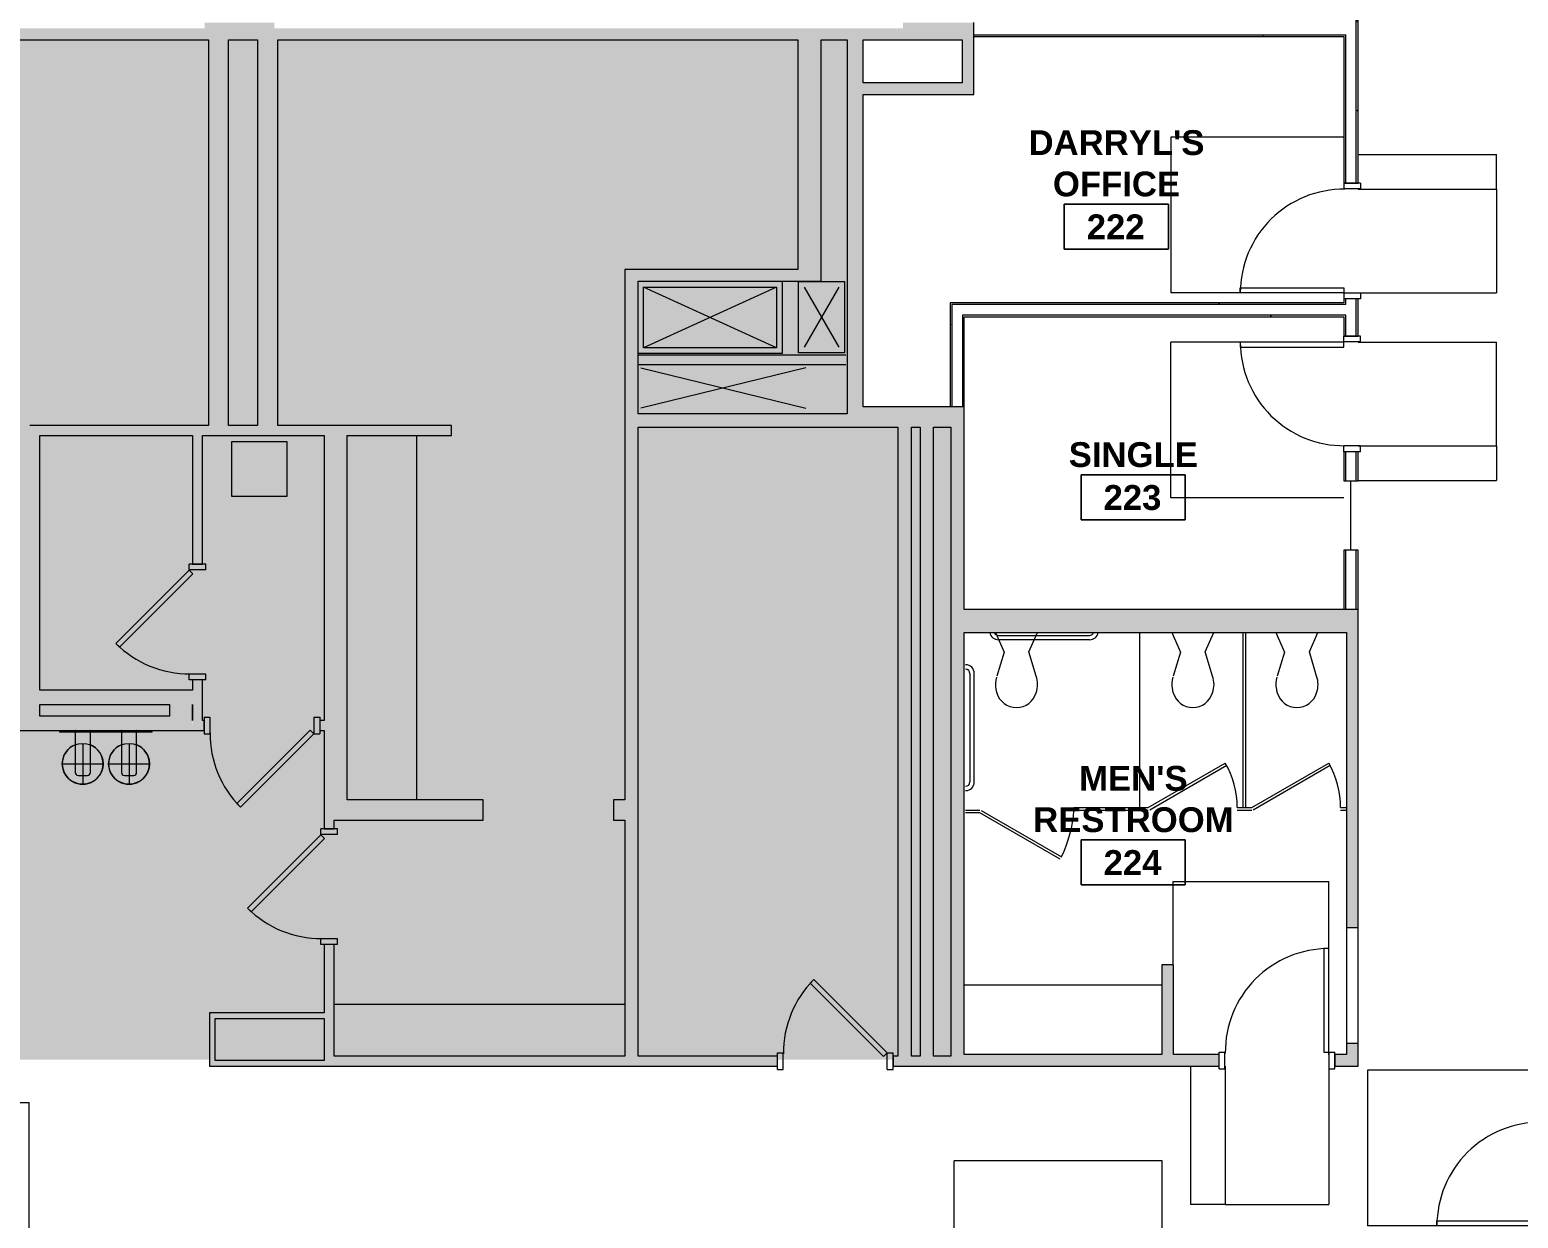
# Model space of a CAD drawing. Header units: inches. Extents: x 25331 to 28023, y 11893 to 13691.
# Drawn here: x 26988 to 27503, y 12589 to 13000 of the extents above; entities that cross this region are included whole.
import ezdxf

# ---------------------------------------------------------------- set-up
doc = ezdxf.new("R2010")
doc.units = ezdxf.units.IN
doc.header["$MEASUREMENT"] = 0
for name, color, linetype, lineweight in [('A-AREA-IDEN', 1, 'Continuous', 9), ('A-DETL', 8, 'Continuous', 13), ('A-DETL-GENF', 247, 'Continuous', 9), ('A-DOOR', 8, 'Continuous', 13), ('A-DOOR-FRAM', 8, 'Continuous', 20), ('A-GENM', 8, 'Continuous', 13), ('A-GLAZ', 8, 'Continuous', 13), ('A-WALL', 8, 'Continuous', 13), ('A-WALL-PATT', 8, 'Continuous', 13), ('I-WALL', 8, 'Continuous', 13), ('P-SANR-FIXT', 8, 'Continuous', 9)]:
    doc.layers.add(name, color=color, linetype=linetype, lineweight=lineweight)
doc.styles.add('Swis721 Lt BT_B', font='', dxfattribs={"height": 8.583975})
doc.styles.get('Swis721 Lt BT_B').set_extended_font_data('Swis721 Lt BT', bold=True)
pattern_1 = [(0, (0, 0), (30.72, 7.68), [1.267, -21.773, 1.267, -21.773, -122.88]), (0, (0, 0), (30.72, 7.68), [-46.08, 1.267, -44.813, 1.267, -21.773, -53.76]), (0, (0, 0), (30.72, 7.68), [-115.2, 1.267, -14.093, 1.267, -37.133]), (120, (11.52, 3.84), (-22.0110751, 22.7643004), [1.267, -21.773, 1.267, -21.773, -122.88]), (120, (11.52, 3.84), (-22.0110751, 22.7643004), [-46.08, 1.267, -44.813, 1.267, -21.773, -53.76]), (120, (11.52, 3.84), (-22.0110751, 22.7643004), [-115.2, 1.267, -14.093, 1.267, -37.133]), (240, (15.36, 19.2), (-8.7089249, -30.4443004), [1.267, -21.773, 1.267, -21.773, -122.88]), (240, (15.36, 19.2), (-8.7089249, -30.4443004), [-46.08, 1.267, -44.813, 1.267, -21.773, -53.76]), (240, (15.36, 19.2), (-8.7089249, -30.4443004), [-115.2, 1.267, -14.093, 1.267, -37.133])]

# ---------------------------------------------------------------- blocks, each defined once
blk = doc.blocks.new('Single Flush - OTJ_SOLIDFLUSH_ALUM-4757488-FIRST FLOOR CONSTRUCTION')
at = {"layer": 'A-DOOR'}
for p, q in [((-7.42, 28.2), (-8.65, 26.96)), ((-8.65, 26.96), (16.67, 1.64)), ((17.91, 2.87), (-7.42, 28.2)), ((16.67, 1.64), (17.91, 2.87))]:
    blk.add_line(p, q, dxfattribs=at)
blk.add_arc((17.91, 2.87), 35.81, 135, 180.5, dxfattribs=at)
at = {"layer": 'A-DOOR-FRAM'}
for p, q in [((-20, -2.88), (-20, 2.87)), ((-20, 2.87), (-18, 2.87)), ((-18, -2.88), (-18, 2.87)), ((18, -2.88), (18, 2.87)), ((18, 2.87), (20, 2.87)), ((20, -2.88), (20, 2.87)), ((-20, -2.88), (-18, -2.88)), ((18, -2.88), (20, -2.88))]:
    blk.add_line(p, q, dxfattribs=at)
blk = doc.blocks.new('Single Flush - OTJ_SOLIDFLUSH_ALUM-4758954-FIRST FLOOR CONSTRUCTION')
at = {"layer": 'A-DOOR'}
for p, q in [((-8.65, -26.96), (16.67, -1.64)), ((17.91, -2.88), (-7.42, -28.2)), ((16.67, -1.64), (17.91, -2.88)), ((-7.42, -28.2), (-8.65, -26.96))]:
    blk.add_line(p, q, dxfattribs=at)
blk.add_arc((17.91, -2.88), 35.81, 179.5, 225, dxfattribs=at)
at = {"layer": 'A-DOOR-FRAM'}
for p, q in [((-20, 2.88), (-20, -2.88)), ((-20, 2.88), (-18, 2.88)), ((-18, 2.88), (-18, -2.88)), ((18, 2.88), (18, -2.88)), ((18, 2.88), (20, 2.88)), ((20, 2.88), (20, -2.88)), ((-20, -2.88), (-18, -2.88)), ((18, -2.88), (20, -2.88))]:
    blk.add_line(p, q, dxfattribs=at)
blk = doc.blocks.new('Double Flush - Int-F-WDMF-72_ x 84_-4907585-FIRST FLOOR CONSTRUCTION')
at = {"layer": 'A-DOOR'}
for p, q in [((-34.16, -2.94), (-35.91, -2.94)), ((-35.91, -2.94), (-35.91, -38.75)), ((-34.16, -38.75), (-34.16, -2.94)), ((34.16, -2.94), (35.91, -2.94)), ((34.16, -38.75), (34.16, -2.94)), ((35.91, -2.94), (35.91, -38.75)), ((-35.91, -38.75), (-34.16, -38.75)), ((35.91, -38.75), (34.16, -38.75))]:
    blk.add_line(p, q, dxfattribs=at)
for centre, start, end in [((-35.91, -2.94), 270, 0.5), ((35.91, -2.94), 179.5, 270)]:
    blk.add_arc(centre, 35.81, start, end, dxfattribs=at)
at = {"layer": 'A-DOOR-FRAM'}
for p, q in [((-38, 2.94), (-38, 2.44)), ((-38, 2.94), (-36, 2.94)), ((-38, 2.44), (-37.5, 2.44)), ((-37.5, 2.44), (-37.5, -2.44)), ((-36, 2.94), (-36, -2.94)), ((36, 2.94), (36, -2.94)), ((36, 2.94), (38, 2.94)), ((37.5, 2.44), (37.5, -2.44)), ((37.5, 2.44), (38, 2.44)), ((38, 2.94), (38, 2.44)), ((-38, -2.94), (-38, -2.44)), ((-38, -2.44), (-37.5, -2.44)), ((-38, -2.94), (-36, -2.94)), ((36, -2.94), (38, -2.94)), ((37.5, -2.44), (38, -2.44)), ((38, -2.94), (38, -2.44))]:
    blk.add_line(p, q, dxfattribs=at)
at = {"layer": 'A-GENM'}
for p, q in [((0.09, 50.44), (-35.91, 50.44)), ((-35.91, 2.44), (-35.91, 50.44)), ((0.09, 50.44), (35.91, 50.44)), ((35.91, 2.44), (35.91, 50.44)), ((35.87, 2.44), (35.91, 2.44)), ((-35.91, -2.44), (-35.91, -62.44)), ((35.87, -2.44), (35.91, -2.44)), ((35.91, -2.44), (35.91, -62.44)), ((-35.91, -62.44), (35.91, -62.44))]:
    blk.add_line(p, q, dxfattribs=at)
blk = doc.blocks.new('Single Flush - OTJ_SOLIDFLUSH_ALUM-4900275-FIRST FLOOR CONSTRUCTION')
at = {"layer": 'A-DOOR'}
for p, q in [((16.16, -2.44), (17.91, -2.44)), ((16.16, -38.25), (16.16, -2.44)), ((17.91, -2.44), (17.91, -38.25)), ((17.91, -38.25), (16.16, -38.25))]:
    blk.add_line(p, q, dxfattribs=at)
blk.add_arc((17.91, -2.44), 35.81, 179.5, 270, dxfattribs=at)
at = {"layer": 'A-DOOR-FRAM'}
for p, q in [((-20, 3.31), (-20, -2.44)), ((-20, 3.31), (-18, 3.31)), ((-18, 3.31), (-18, -2.44)), ((18, 3.31), (18, -2.44)), ((18, 3.31), (20, 3.31)), ((20, 3.31), (20, -2.44)), ((-20, -2.44), (-18, -2.44)), ((18, -2.44), (20, -2.44))]:
    blk.add_line(p, q, dxfattribs=at)
at = {"layer": 'A-GENM'}
for p, q in [((-17.91, 50.25), (-29.91, 50.25)), ((-29.91, 2.44), (-29.91, 50.25)), ((-17.91, 50.25), (17.91, 50.25)), ((-17.91, 2.44), (-17.91, 50.25)), ((17.91, 2.44), (17.91, 50.25)), ((17.87, 2.44), (17.91, 2.44)), ((-35.91, -2.44), (-35.91, -62.25)), ((17.87, -2.44), (17.91, -2.44)), ((17.91, -2.44), (17.91, -62.25)), ((-35.91, -62.25), (17.91, -62.25))]:
    blk.add_line(p, q, dxfattribs=at)
blk = doc.blocks.new('Single Flush - OTJ_SOLIDFLUSH_ALUM-4900816-FIRST FLOOR CONSTRUCTION')
at = {"layer": 'A-DOOR'}
for p, q in [((16.16, 38.25), (16.16, 2.44)), ((17.91, 38.25), (16.16, 38.25)), ((17.91, 2.44), (17.91, 38.25)), ((16.16, 2.44), (17.91, 2.44))]:
    blk.add_line(p, q, dxfattribs=at)
blk.add_arc((17.91, 2.44), 35.81, 90, 180.5, dxfattribs=at)
at = {"layer": 'A-DOOR-FRAM'}
for p, q in [((-20, -3.31), (-20, 2.44)), ((-20, 2.44), (-18, 2.44)), ((-18, -3.31), (-18, 2.44)), ((18, -3.31), (18, 2.44)), ((18, 2.44), (20, 2.44)), ((20, -3.31), (20, 2.44)), ((-20, -3.31), (-18, -3.31)), ((18, -3.31), (20, -3.31))]:
    blk.add_line(p, q, dxfattribs=at)
at = {"layer": 'A-GENM'}
for p, q in [((-35.91, 62.25), (17.91, 62.25)), ((-35.91, 2.44), (-35.91, 62.25)), ((17.91, 2.44), (17.91, 62.25)), ((17.87, 2.44), (17.91, 2.44)), ((-29.91, -2.44), (-29.91, -50.25)), ((-17.91, -2.44), (-17.91, -50.25)), ((17.87, -2.44), (17.91, -2.44)), ((17.91, -2.44), (17.91, -50.25)), ((-17.91, -50.25), (-29.91, -50.25)), ((-17.91, -50.25), (17.91, -50.25))]:
    blk.add_line(p, q, dxfattribs=at)
blk = doc.blocks.new('Frameless opening with glazing - 24_ x 96_-4900874-FIRST FLOOR CONSTRUCTION')
at = {"layer": 'A-GLAZ'}
blk.add_line((-13.5, 0.0625), (10.5, 0.0625), dxfattribs=at)
blk = doc.blocks.new('Single Flush - OTJ_SOLIDFLUSH_ALUM-5252930-FIRST FLOOR CONSTRUCTION')
at = {"layer": 'A-DOOR'}
for p, q in [((16.16, 38.69), (16.16, 2.87)), ((17.91, 38.69), (16.16, 38.69)), ((17.91, 2.87), (17.91, 38.69)), ((16.16, 2.87), (17.91, 2.87))]:
    blk.add_line(p, q, dxfattribs=at)
blk.add_arc((17.91, 2.87), 35.81, 90, 180.5, dxfattribs=at)
at = {"layer": 'A-DOOR-FRAM'}
for p, q in [((-20, -2.88), (-20, 2.87)), ((-20, 2.87), (-18, 2.87)), ((-18, -2.88), (-18, 2.87)), ((18, -2.88), (18, 2.87)), ((18, 2.87), (20, 2.87)), ((20, -2.88), (20, 2.87)), ((-20, -2.88), (-18, -2.88)), ((18, -2.88), (20, -2.88))]:
    blk.add_line(p, q, dxfattribs=at)
at = {"layer": 'A-GENM'}
for p, q in [((-35.91, 61.81), (17.91, 61.81)), ((-35.91, 33.02), (-35.91, 61.81)), ((17.91, 2), (17.91, 61.81)), ((17.87, 2), (17.91, 2)), ((-29.91, -2), (-29.91, -49.81)), ((-17.91, -2), (-17.91, -49.81)), ((17.87, -2), (17.91, -2)), ((17.91, -2), (17.91, -49.81)), ((-17.91, -49.81), (-29.91, -49.81)), ((-17.91, -49.81), (17.91, -49.81))]:
    blk.add_line(p, q, dxfattribs=at)
blk = doc.blocks.new('P-Drinking_Fountain-Wall_Mounted - HI-LO-5146566-FIRST FLOOR CONSTRUCTION')
at = {"layer": 'P-SANR-FIXT'}
for p, q in [((16.44, 16.5), (16.44, 2.15)), ((16.44, 16.5), (16.44, 2)), ((20.69, 17.5), (17.44, 17.5)), ((20.69, 17.5), (17.44, 17.5)), ((19.07, 6.44), (19.07, 20.56)), ((21.69, 2.15), (21.69, 16.5)), ((21.69, 2), (21.69, 16.5)), ((32.44, 16.5), (32.44, 2.15)), ((32.44, 16.5), (32.44, 2)), ((36.69, 17.5), (33.44, 17.5)), ((36.69, 17.5), (33.44, 17.5)), ((35.07, 6.44), (35.07, 20.56)), ((37.69, 2.15), (37.69, 16.5)), ((37.69, 2), (37.69, 16.5)), ((26.25, 13.5), (12, 13.5)), ((42.25, 13.5), (28, 13.5)), ((43.07, 2.5), (11.07, 2.5)), ((11.07, 2.5), (11.07, 2)), ((11.07, 2.5), (11.07, 2)), ((43.07, 2.5), (11.07, 2.5)), ((43.07, 2), (43.07, 2.5)), ((43.07, 2), (43.07, 2.5))]:
    blk.add_line(p, q, dxfattribs=at)
for centre in [(19.07, 13.5), (35.07, 13.5)]:
    blk.add_circle(centre, 7.06, dxfattribs=at)
for centre, radius, start, end in [((19.07, 13.5), 7.06, 360, 180), ((17.44, 16.5), 1, 90, 180), ((17.44, 16.5), 1, 90, 180), ((20.69, 16.5), 1, 360, 90), ((20.69, 16.5), 1, 360, 90), ((35.07, 13.5), 7.06, 360, 180), ((33.44, 16.5), 1, 90, 180), ((33.44, 16.5), 1, 90, 180), ((36.69, 16.5), 1, 0, 90), ((36.69, 16.5), 1, 360, 90), ((19.07, 13.5), 7.06, 180, 247.9798), ((19.07, 13.5), 7.06, 292.0202, 360), ((35.07, 13.5), 7.06, 180, 247.98), ((35.07, 13.5), 7.06, 292.02, 360), ((16.59, 2.15), 0.15, 180, 270), ((21.54, 2.15), 0.15, 270, 0), ((32.59, 2.15), 0.15, 180, 270), ((37.54, 2.15), 0.15, 270, 360)]:
    blk.add_arc(centre, radius, start, end, dxfattribs=at)
blk = doc.blocks.new('Single Flush - OTJ_SOLIDFLUSH_ALUM-5159735-FIRST FLOOR CONSTRUCTION')
at = {"layer": 'A-DOOR'}
for p, q in [((16.16, 38.44), (16.16, 2.62)), ((17.91, 38.44), (16.16, 38.44)), ((17.91, 2.62), (17.91, 38.44)), ((16.16, 2.62), (17.91, 2.62))]:
    blk.add_line(p, q, dxfattribs=at)
blk.add_arc((17.91, 2.62), 35.81, 90, 180.5, dxfattribs=at)
at = {"layer": 'A-DOOR-FRAM'}
for p, q in [((-20, -3.12), (-20, 2.62)), ((-20, 2.62), (-18, 2.62)), ((-18, -3.12), (-18, 2.62)), ((18, -3.12), (18, 2.62)), ((18, 2.62), (20, 2.62)), ((20, -3.12), (20, 2.62)), ((-20, -3.12), (-18, -3.12)), ((18, -3.12), (20, -3.12))]:
    blk.add_line(p, q, dxfattribs=at)
at = {"layer": 'A-GENM'}
for p, q in [((-35.91, 62.44), (17.91, 62.44)), ((17.91, 2.62), (17.91, 62.44)), ((17.87, 2.62), (17.91, 2.62)), ((-29.91, -2.63), (-29.91, -50.44)), ((-17.91, -2.63), (-17.91, -50.44)), ((17.87, -2.63), (17.91, -2.63)), ((17.91, -2.63), (17.91, -50.44)), ((-17.91, -50.44), (-29.91, -50.44)), ((-17.91, -50.44), (17.91, -50.44))]:
    blk.add_line(p, q, dxfattribs=at)
blk = doc.blocks.new('Room Tag - Room Name and Number-3379422-FIRST FLOOR CONSTRUCTION')
at = {"layer": 'A-AREA-IDEN'}
for p, q in [((-0.1881, -0.1636), (-0.1881, -0.0018)), ((-0.1881, -0.0018), (0.1869, -0.0018)), ((0.1869, -0.0018), (-0.1881, -0.0018)), ((-0.1881, -0.0018), (-0.1881, -0.1636)), ((0.1869, -0.0018), (0.1869, -0.1636)), ((0.1869, -0.1636), (0.1869, -0.0018)), ((0.1869, -0.1636), (-0.1881, -0.1636)), ((-0.1881, -0.1636), (0.1869, -0.1636))]:
    blk.add_line(p, q, dxfattribs=at)

msp = doc.modelspace()

# ---------------------------------------------------------------- hatches: boundary and pattern name
at = {"layer": 'A-DETL-GENF'}
h = msp.add_hatch(color=256, dxfattribs=at)
h.paths.add_polyline_path([(26980.32, 12643.67), (27050.32, 12643.67), (27050.32, 12659.84), (27089.92, 12659.84), (27089.92, 12683.41), (27093.42, 12683.41), (27093.42, 12644.86), (27193.92, 12644.86), (27193.92, 12726.41), (27189.92, 12726.41), (27189.92, 12733.41), (27193.92, 12733.41), (27193.92, 12916.76), (27253.72, 12916.76), (27253.72, 12996.11), (27073.92, 12996.11), (27073.92, 12862.87), (27133.92, 12862.87), (27133.92, 12859.37), (27097.92, 12859.37), (27097.92, 12733.41), (27144.92, 12733.41), (27144.92, 12726.41), (27093.42, 12726.41), (27093.42, 12723.41), (27089.92, 12723.41), (27089.92, 12757.39), (27088.42, 12757.39), (27088.42, 12760.89), (27089.92, 12760.89), (27089.92, 12859.37), (27047.92, 12859.37), (27047.92, 12814.88), (27044.42, 12814.88), (27044.42, 12859.37), (26991.69, 12859.37), (26991.69, 12771.38), (27044.42, 12771.38), (27044.42, 12774.88), (27047.92, 12774.88), (27047.92, 12760.89), (27048.42, 12760.89), (27048.42, 12757.39), (26980.32, 12757.36), (26980.32, 12734.57), (26976.82, 12734.57), (26976.82, 12757.36), (26976.19, 12757.36), (26976.19, 12784.36), (26971.67, 12784.36), (26971.67, 12788.36), (26988.19, 12788.36), (26988.19, 12862.87), (27049.92, 12862.87), (27049.92, 12996.11), (26900.43, 12996.11), (26900.43, 12815.84), (26895.43, 12815.84), (26895.43, 12788.36), (26931.67, 12788.36), (26931.67, 12784.36), (26895.43, 12784.36), (26895.43, 12765.13), (26883.43, 12765.13), (26883.43, 12692.32), (26976.82, 12692.32), (26976.82, 12694.57), (26980.32, 12694.57), (26980.32, 12644.06)], flags=0)
h.paths.add_polyline_path([(27273.47, 12643.67), (27286.6, 12643.67), (27286.6, 12644.86), (27288.29, 12644.86), (27288.29, 12862.26), (27198.54, 12862.26), (27198.54, 12644.86), (27246.6, 12644.86), (27246.6, 12643.67), (27272.45, 12643.67)], flags=0)
h.paths.add_polyline_path([(27089.92, 12643.67), (27089.92, 12657.84), (27052.32, 12657.84), (27052.32, 12643.67), (27052.63, 12643.67)], flags=0)
h.paths.add_polyline_path([(27295.95, 12644.86), (27295.95, 12862.26), (27292.91, 12862.26), (27292.91, 12644.86)], flags=0)
h.paths.add_polyline_path([(27300.58, 12644.86), (27306.55, 12644.86), (27306.55, 12862.26), (27300.58, 12862.26), (27300.58, 12645.36)], flags=0)
h.paths.add_polyline_path([(26780.68, 12645.98), (26879.93, 12645.98), (26879.93, 12765.13), (26780.35, 12765.13), (26780.35, 12732.42), (26775.35, 12732.42), (26775.35, 12690.92), (26780.35, 12690.92), (26780.35, 12645.98), (26780.54, 12645.98)], flags=0)
h.paths.add_polyline_path([(26976.82, 12645.98), (26976.82, 12656.84), (26883.43, 12656.84), (26883.43, 12645.98), (26975.35, 12645.98)], flags=0)
h.paths.add_polyline_path([(26884.56, 12660.34), (26976.82, 12660.34), (26976.82, 12688.82), (26883.43, 12688.82), (26883.43, 12660.34)], flags=0)
h.paths.add_polyline_path([(27010.17, 12762.39), (27036.44, 12762.39), (27036.44, 12766.38), (26991.69, 12766.38), (26991.69, 12762.39)], flags=0)
h.paths.add_polyline_path([(26110.71, 12767.11), (26110.71, 12996.11), (26095.35, 12996.11), (26095.35, 12767.11), (26098.47, 12767.11)], flags=0)
h.paths.add_polyline_path([(26209.96, 12767.11), (26229.64, 12767.11), (26229.64, 12813.56), (26209.96, 12813.56)], flags=0)
h.paths.add_polyline_path([(26312.85, 12767.11), (26439.82, 12767.11), (26439.82, 12789.09), (26502.07, 12789.09), (26502.07, 12843.66), (26462.69, 12843.66), (26462.69, 12913.61), (26502.07, 12913.61), (26502.07, 12971.12), (26439.32, 12971.12), (26439.32, 12990.11), (26374.31, 12990.11), (26374.31, 12915.83), (26312.85, 12915.83), (26312.85, 12813.56)], flags=0)
h.paths.add_polyline_path([(26233.14, 12767.11), (26308.85, 12767.11), (26308.85, 12813.56), (26233.14, 12813.56), (26233.14, 12767.86)], flags=0)
h.paths.add_polyline_path([(26443.82, 12767.11), (26502.07, 12767.11), (26502.07, 12785.09), (26443.82, 12785.09)], flags=0)
h.paths.add_polyline_path([(26205.33, 12767.11), (26205.33, 12996.11), (26159.42, 12996.11), (26159.42, 12999.11), (26119.42, 12999.11), (26119.42, 12996.11), (26115.33, 12996.11), (26115.35, 12767.11), (26201.96, 12767.11)], flags=0)
h.paths.add_polyline_path([(26881.43, 12775.13), (26881.43, 12878.23), (26780.35, 12878.23), (26780.35, 12849.04), (26775.35, 12849.04), (26775.35, 12807.54), (26780.35, 12807.54), (26780.35, 12775.13), (26879.93, 12775.13)], flags=0)
h.paths.add_polyline_path([(26520.32, 12776.11), (26520.32, 12990.11), (26512.07, 12990.11), (26512.07, 12776.11)], flags=0)
h.paths.add_polyline_path([(26612.11, 12776.11), (26613.35, 12776.11), (26613.35, 12808.86), (26619.35, 12808.86), (26619.35, 12850.36), (26613.35, 12850.36), (26613.35, 12878.07), (26523.82, 12878.07), (26523.82, 12776.11), (26611.35, 12776.11)], flags=0)
h.paths.add_polyline_path([(26308.85, 12817.56), (26308.85, 12937.11), (26312.85, 12937.11), (26312.85, 12921.83), (26368.31, 12921.83), (26368.31, 12990.11), (26349.82, 12990.11), (26349.82, 12980.62), (26312.85, 12980.62), (26312.85, 12977.11), (26308.85, 12977.11), (26308.85, 12996.11), (26291.85, 12996.11), (26291.85, 12999.11), (26251.85, 12999.11), (26251.85, 12996.11), (26209.96, 12996.11), (26209.96, 12817.56), (26233.14, 12817.56)], flags=0)
h.paths.add_polyline_path([(26476.24, 12847.66), (26502.07, 12847.66), (26502.07, 12909.61), (26466.69, 12909.61), (26466.69, 12847.66), (26475.62, 12847.66)], flags=0)
h.paths.add_polyline_path([(27056.92, 12862.87), (27066.92, 12862.87), (27066.92, 12996.11), (27056.92, 12996.11), (27056.92, 12864.39)], flags=0)
h.paths.add_polyline_path([(27198.71, 12866.89), (27270.72, 12866.89), (27270.72, 12996.11), (27261.72, 12996.11), (27261.72, 12912.76), (27198.54, 12912.76), (27198.54, 12866.89)], flags=0)
h.paths.add_polyline_path([(26523.95, 12882.07), (26613.35, 12882.07), (26613.35, 12911.36), (26619.35, 12911.36), (26619.35, 12952.86), (26613.35, 12952.86), (26613.35, 12984.11), (26615.35, 12984.11), (26615.35, 12990.11), (26523.82, 12990.11), (26523.82, 12882.07)], flags=0)
h.paths.add_polyline_path([(26781.82, 12882.23), (26881.43, 12882.23), (26881.43, 12986.11), (26780.35, 12986.11), (26780.35, 12957.77), (26775.35, 12957.77), (26775.35, 12916.27), (26780.35, 12916.27), (26780.35, 12882.23)], flags=0)
h.paths.add_polyline_path([(26466.69, 12975.12), (26502.07, 12975.12), (26502.07, 12990.11), (26443.32, 12990.11), (26443.32, 12975.12), (26462.69, 12975.12)], flags=0)
h.paths.add_polyline_path([(26318.55, 12985.62), (26334.32, 12985.62), (26334.32, 12988.61), (26312.85, 12988.61), (26312.85, 12985.62)], flags=0)
h.paths.add_polyline_path([(26316.61, 12993.61), (26334.32, 12993.61), (26334.32, 12999.11), (26312.85, 12999.11), (26312.85, 12993.61)], flags=0)
at = {"layer": 'A-WALL-PATT'}
h = msp.add_hatch(dxfattribs=at)
h.set_pattern_fill('FP2_2', color=256, style=0, pattern_type=2)
h.set_pattern_definition(pattern_1)
h.paths.add_polyline_path([(27443.07, 12799.26), (27443.07, 12819.74), (27442.44, 12819.74), (27442.44, 12799.26)], flags=0)
h.paths.add_polyline_path([(27442.44, 12843.74), (27443.07, 12843.74), (27443.07, 12853.74), (27442.44, 12853.74), (27442.44, 12844.79)], flags=0)
h.paths.add_polyline_path([(27443.07, 12893.74), (27443.07, 12901.01), (27442.44, 12901.01), (27442.44, 12893.74)], flags=0)
h.paths.add_polyline_path([(27443.07, 12904.64), (27443.07, 12906.62), (27442.44, 12906.62), (27442.44, 12904.64)], flags=0)
h.paths.add_polyline_path([(27443.07, 12946.62), (27443.07, 12997.86), (27442.44, 12997.86), (27442.44, 12946.62)], flags=0)
h.paths.add_polyline_path([(27443.07, 13001.49), (27443.07, 13069.61), (27442.44, 13069.61), (27442.44, 13001.49)], flags=0)
h.paths.add_polyline_path([(27443.07, 13093.61), (27443.07, 13103.61), (27442.44, 13103.61), (27442.44, 13093.61)], flags=0)
h.paths.add_polyline_path([(27442.44, 13143.61), (27443.07, 13143.61), (27443.07, 13148.23), (27442.44, 13148.23), (27442.44, 13147.61)], flags=0)
h.paths.add_polyline_path([(27442.44, 13151.86), (27443.07, 13151.86), (27443.07, 13156.48), (27442.44, 13156.48), (27442.44, 13152.48)], flags=0)
h = msp.add_hatch(dxfattribs=at)
h.set_pattern_fill('FP2_2', color=256, style=0, pattern_type=2)
h.set_pattern_definition(pattern_1)
h.paths.add_polyline_path([(27446.69, 12799.26), (27447.32, 12799.26), (27447.32, 12819.74), (27446.69, 12819.74)], flags=0)
h.paths.add_polyline_path([(27446.69, 12843.74), (27447.32, 12843.74), (27447.32, 12853.74), (27446.69, 12853.74), (27446.69, 12844.79)], flags=0)
h.paths.add_polyline_path([(27447.32, 12893.74), (27447.32, 12906.62), (27446.69, 12906.62), (27446.69, 12893.74)], flags=0)
h.paths.add_polyline_path([(27447.32, 12946.62), (27447.32, 13069.61), (27446.69, 13069.61), (27446.69, 12946.62)], flags=0)
h.paths.add_polyline_path([(27447.32, 13093.61), (27447.32, 13103.61), (27446.69, 13103.61), (27446.69, 13093.61)], flags=0)
h.paths.add_polyline_path([(27447.32, 13143.61), (27447.32, 13156.48), (27446.69, 13156.48), (27446.69, 13143.61)], flags=0)
for points in [[(27066.92, 12996.11), (27072.72, 12996.11), (27072.72, 13002.11), (27048.68, 13002.11), (27048.68, 12996.11), (27056.92, 12996.11)], [(27297.09, 12996.11), (27310.47, 12996.11), (27310.47, 13002.11), (27289.99, 13002.11), (27289.99, 12996.11), (27293.46, 12996.11)], [(27314.47, 12981.26), (27314.47, 13002.11), (27310.47, 13002.11), (27310.47, 12981.26)], [(27010.17, 12996.11), (27048.68, 12996.11), (27048.68, 13000.11), (26900.43, 13000.11), (26900.43, 12996.11)], [(27072.72, 12996.11), (27289.99, 12996.11), (27289.99, 13000.11), (27072.72, 13000.11)], [(27056.92, 12862.87), (27056.92, 12996.11), (27049.92, 12996.11), (27049.92, 12862.87)], [(27073.92, 12862.87), (27073.92, 12996.11), (27066.92, 12996.11), (27066.92, 12862.87)], [(27253.72, 12912.76), (27261.72, 12912.76), (27261.72, 12996.11), (27253.72, 12996.11), (27253.72, 12916.76)], [(27273.72, 12866.89), (27273.72, 12869.26), (27276.22, 12869.26), (27276.22, 12996.11), (27270.72, 12996.11), (27270.72, 12866.89), (27273.67, 12866.89)], [(27297.09, 12977.26), (27314.47, 12977.26), (27314.47, 12981.26), (27276.22, 12981.26), (27276.22, 12977.26), (27293.46, 12977.26)], [(27198.54, 12912.76), (27253.72, 12912.76), (27253.72, 12916.76), (27193.92, 12916.76), (27193.92, 12912.76)], [(27198.54, 12644.86), (27198.54, 12912.76), (27193.92, 12912.76), (27193.92, 12644.86)], [(27306.55, 12862.26), (27311.18, 12862.26), (27311.18, 12869.26), (27273.72, 12869.26), (27273.72, 12862.26), (27306.3, 12862.26)], [(26991.69, 12788.36), (26991.69, 12862.87), (26988.19, 12862.87), (26988.19, 12788.36)], [(27072.72, 12859.37), (27133.92, 12859.37), (27133.92, 12862.87), (26991.69, 12862.87), (26991.69, 12859.37), (27066.92, 12859.37)], [(27273.72, 12862.26), (27273.72, 12866.89), (27198.54, 12866.89), (27198.54, 12862.26), (27272.45, 12862.26)], [(27093.42, 12726.41), (27097.92, 12726.41), (27097.92, 12859.37), (27089.92, 12859.37), (27089.92, 12726.41)], [(27292.91, 12644.86), (27292.91, 12862.26), (27288.29, 12862.26), (27288.29, 12644.86)], [(27295.95, 12644.86), (27300.58, 12644.86), (27300.58, 12862.26), (27295.95, 12862.26), (27295.95, 12791.26)], [(27311.18, 12799.26), (27311.18, 12862.26), (27306.55, 12862.26), (27306.55, 12799.26)], [(27311.18, 12641.36), (27311.18, 12799.26), (27306.55, 12799.26), (27306.55, 12641.36)], [(27311.18, 12791.26), (27447.32, 12791.26), (27447.32, 12799.26), (27311.18, 12799.26)], [(26976.82, 12757.36), (26991.69, 12757.39), (26991.69, 12784.36), (26976.19, 12784.36), (26976.19, 12757.36)], [(27036.44, 12766.38), (27044.42, 12766.38), (27044.42, 12771.38), (26991.69, 12771.38), (26991.69, 12766.38), (27010.17, 12766.38)], [(27044.44, 12757.39), (27044.42, 12766.38), (27036.44, 12766.38), (27036.44, 12757.39), (27044.42, 12757.39)], [(27010.17, 12757.39), (27036.44, 12757.39), (27036.44, 12762.39), (26991.69, 12762.39), (26991.69, 12757.39)], [(27144.92, 12726.41), (27144.92, 12733.41), (27097.92, 12733.41), (27097.92, 12726.41), (27141.31, 12726.41)], [(27193.92, 12726.41), (27193.92, 12733.41), (27189.92, 12733.41), (27189.92, 12726.41)], [(27383.51, 12645.36), (27383.51, 12676.38), (27379.51, 12676.38), (27379.51, 12645.36)], [(27089.62, 12657.84), (27089.92, 12657.84), (27089.92, 12659.84), (27050.32, 12659.84), (27050.32, 12657.84), (27075.74, 12657.84)], [(27050.32, 12641.36), (27052.32, 12641.36), (27052.32, 12657.84), (27050.32, 12657.84), (27050.32, 12644.06)], [(27089.92, 12641.36), (27089.92, 12643.36), (27052.32, 12643.36), (27052.32, 12641.36)]]:
    msp.add_hatch(color=256, dxfattribs=at).paths.add_polyline_path(points, flags=0)
h = msp.add_hatch(dxfattribs=at)
h.set_pattern_fill('FP2_2', color=256, style=0, pattern_type=2)
h.set_pattern_definition(pattern_1)
h.paths.add_polyline_path([(27403.59, 12997.24), (27442.44, 12997.24), (27442.44, 12997.86), (27314.47, 12997.86), (27314.47, 12997.24)], flags=0)
h = msp.add_hatch(dxfattribs=at)
h.set_pattern_fill('FP2_2', color=256, style=0, pattern_type=2)
h.set_pattern_definition(pattern_1)
h.paths.add_polyline_path([(27306.93, 12904.64), (27442.44, 12904.64), (27442.44, 12905.26), (27306.3, 12905.26), (27306.3, 12904.64), (27306.55, 12904.64)], flags=0)
h = msp.add_hatch(dxfattribs=at)
h.set_pattern_fill('FP2_2', color=256, style=0, pattern_type=2)
h.set_pattern_definition(pattern_1)
h.paths.add_polyline_path([(27306.93, 12869.26), (27306.93, 12904.64), (27306.3, 12904.64), (27306.3, 12869.26), (27306.55, 12869.26)], flags=0)
h = msp.add_hatch(dxfattribs=at)
h.set_pattern_fill('FP2_2', color=256, style=0, pattern_type=2)
h.set_pattern_definition(pattern_1)
h.paths.add_polyline_path([(27310.55, 12900.39), (27442.44, 12900.39), (27442.44, 12901.01), (27310.55, 12901.01)], flags=0)
h = msp.add_hatch(dxfattribs=at)
h.set_pattern_fill('FP2_2', color=256, style=0, pattern_type=2)
h.set_pattern_definition(pattern_1)
h.paths.add_polyline_path([(27310.55, 12869.26), (27311.18, 12869.26), (27311.18, 12900.39), (27310.55, 12900.38)], flags=0)
h = msp.add_hatch(color=256, dxfattribs=at)
h.paths.add_polyline_path([(27047.92, 12760.89), (27047.92, 12774.88), (27044.42, 12774.88), (27044.44, 12760.89)], flags=0)
h.paths.add_polyline_path([(27047.92, 12814.88), (27047.92, 12859.37), (27044.42, 12859.37), (27044.42, 12814.88)], flags=0)
h = msp.add_hatch(color=256, dxfattribs=at)
h.paths.add_polyline_path([(27447.32, 12641.36), (27447.32, 12649.26), (27443.32, 12649.26), (27443.32, 12641.36)], flags=0)
h.paths.add_polyline_path([(27443.32, 12689.26), (27447.32, 12689.26), (27447.32, 12791.26), (27443.32, 12791.26)], flags=0)
h = msp.add_hatch(color=256, dxfattribs=at)
h.paths.add_polyline_path([(26991.69, 12784.36), (26991.69, 12784.36), (26991.69, 12788.36), (26971.67, 12788.36), (26971.67, 12784.36), (26988.19, 12784.36)], flags=0)
h.paths.add_polyline_path([(26900.43, 12784.36), (26931.67, 12784.36), (26931.67, 12788.36), (26895.43, 12788.36), (26895.43, 12784.36)], flags=0)
h = msp.add_hatch(color=256, dxfattribs=at)
h.paths.add_polyline_path([(27048.42, 12757.39), (27048.42, 12760.89), (27044.44, 12760.89), (27044.45, 12757.39), (27047.92, 12757.39)], flags=0)
h.paths.add_polyline_path([(27089.92, 12757.39), (27089.92, 12760.89), (27088.42, 12760.89), (27088.42, 12757.39)], flags=0)
h = msp.add_hatch(color=256, dxfattribs=at)
h.paths.add_polyline_path([(27089.92, 12644.86), (27093.42, 12644.86), (27093.42, 12683.41), (27089.92, 12683.41), (27089.92, 12657.84)], flags=0)
h.paths.add_polyline_path([(27089.92, 12723.41), (27093.42, 12723.41), (27093.42, 12726.41), (27089.92, 12726.41)], flags=0)
h = msp.add_hatch(color=256, dxfattribs=at)
h.paths.add_polyline_path([(27119.53, 12641.36), (27246.6, 12641.36), (27246.6, 12644.86), (27089.92, 12644.86), (27089.92, 12641.36)], flags=0)
h.paths.add_polyline_path([(27286.6, 12641.36), (27306.55, 12641.36), (27306.55, 12644.86), (27286.6, 12644.86), (27286.6, 12644.06)], flags=0)
h = msp.add_hatch(color=256, dxfattribs=at)
h.paths.add_polyline_path([(27311.18, 12641.36), (27399.32, 12641.36), (27399.32, 12645.36), (27311.18, 12645.36), (27311.18, 12644.06)], flags=0)
h.paths.add_polyline_path([(27439.32, 12641.36), (27443.32, 12641.36), (27443.32, 12645.36), (27439.32, 12645.36), (27439.32, 12644.06)], flags=0)

# ---------------------------------------------------------------- linework, layer by layer
at = {"layer": 'A-DETL'}
for p, q in [((27246.29, 12889.67), (27200.3, 12910.65)), ((27246.29, 12910.65), (27200.3, 12889.67)), ((27200.3, 12910.65), (27246.29, 12910.65)), ((27200.3, 12889.67), (27200.3, 12910.65)), ((27246.29, 12910.65), (27246.29, 12889.67)), ((27248.29, 12912.65), (27248.29, 12887.67)), ((27253.86, 12912.65), (27269.86, 12912.65)), ((27253.86, 12887.95), (27253.86, 12912.65)), ((27255.86, 12910.65), (27267.86, 12889.94)), ((27267.86, 12910.65), (27255.86, 12889.94)), ((27269.86, 12912.65), (27269.86, 12887.95)), ((27246.29, 12889.67), (27200.3, 12889.67)), ((27248.29, 12887.67), (27198.54, 12887.67)), ((27198.54, 12887.28), (27270.29, 12887.28)), ((27270.29, 12883.79), (27198.54, 12883.79)), ((27269.86, 12887.95), (27253.86, 12887.95)), ((27199.42, 12882.79), (27256.41, 12868.8)), ((27256.41, 12882.79), (27199.42, 12868.8)), ((27121.92, 12859.37), (27121.92, 12733.41)), ((27058.01, 12857.32), (27077.01, 12857.32)), ((27058.01, 12838.34), (27058.01, 12857.32)), ((27077.01, 12857.32), (27077.01, 12838.34)), ((27077.01, 12838.34), (27058.01, 12838.34)), ((27321.98, 12791.26), (27325, 12784.47)), ((27333.57, 12784.62), (27336.52, 12791.26)), ((27371.8, 12791.26), (27371.8, 12730.76)), ((27382.93, 12791.26), (27385.95, 12784.47)), ((27394.53, 12784.62), (27397.48, 12791.26)), ((27407.55, 12791.26), (27407.55, 12730.76)), ((27408.55, 12730.76), (27408.55, 12791.26)), ((27418.9, 12791.26), (27421.93, 12784.47)), ((27430.5, 12784.62), (27433.45, 12791.26)), ((27323.01, 12790.26), (27354.51, 12790.26)), ((27354.51, 12788.76), (27323.01, 12788.76)), ((27325, 12784.47), (27322.43, 12776.23)), ((27336.08, 12776.23), (27333.57, 12784.62)), ((27385.95, 12784.47), (27383.38, 12776.23)), ((27397.03, 12776.23), (27394.53, 12784.62)), ((27421.93, 12784.47), (27419.35, 12776.23)), ((27433, 12776.23), (27430.5, 12784.62)), ((27313.18, 12777.12), (27313.18, 12739.62)), ((27314.68, 12739.62), (27314.68, 12777.12)), ((27374.8, 12730.76), (27401.43, 12746.14)), ((27401.93, 12745.27), (27375.3, 12729.9)), ((27410.55, 12730.76), (27437.18, 12746.14)), ((27437.68, 12745.27), (27411.05, 12729.9)), ((27316.59, 12728.9), (27311.59, 12728.9)), ((27311.68, 12729.9), (27316.59, 12729.9)), ((27344.34, 12712.87), (27316.59, 12728.9)), ((27317.09, 12729.76), (27344.8, 12713.76)), ((27349.09, 12730.76), (27374.8, 12730.76)), ((27374.8, 12729.76), (27349.09, 12729.76)), ((27405.55, 12730.76), (27410.55, 12730.76)), ((27410.55, 12729.76), (27405.55, 12729.76)), ((27441.3, 12730.76), (27443.32, 12730.76)), ((27443.32, 12729.76), (27441.3, 12729.76)), ((27379.51, 12669.38), (27311.18, 12669.38)), ((27093.42, 12662.84), (27193.92, 12662.84))]:
    msp.add_line(p, q, dxfattribs=at)
for centre, radius, start, end in [((27323.01, 12791.76), 3, 189.7992, 270), ((27323.01, 12791.76), 1.5, 200, 270), ((27354.51, 12791.76), 3, 270, 350.2008), ((27354.51, 12791.76), 1.5, 270, 340), ((27311.68, 12777.12), 3, 0, 90), ((27311.68, 12777.12), 1.5, 0, 90), ((27374.8, 12730.76), 30.75, 0, 30), ((27410.55, 12730.76), 30.75, 0, 30), ((27311.68, 12739.62), 1.5, 270, 0), ((27311.68, 12739.62), 3, 270, 0), ((27307.51, 12732.33), 41.66, 333.5327, 356.4677)]:
    msp.add_arc(centre, radius, start, end, dxfattribs=at)
for centre, major_axis, start_param, end_param in [((27330.88, 12773.46), (0, 8.91), 1.297521, 1.778359), ((27328.1, 12773.37), (0, 8.48), 4.359369, 5.057168), ((27391.84, 12773.46), (0, 8.91), 1.297521, 1.778359), ((27389.06, 12773.37), (0, 8.48), 4.359369, 5.057168), ((27427.81, 12773.46), (0, 8.91), 1.297521, 1.778359), ((27425.03, 12773.37), (0, 8.48), 4.359369, 5.057168), ((27327.23, 12772.2), (0, 5.1), 1.683696, 1.923896), ((27329.25, 12772.41), (0, 7.09), 1.852726, 3.141606), ((27329.25, 12772.41), (0, 7.09), 3.141586, 4.430463), ((27388.18, 12772.2), (0, 5.1), 1.683696, 1.923896), ((27390.21, 12772.41), (0, 7.09), 1.852726, 3.141606), ((27390.21, 12772.41), (0, 7.09), 3.141586, 4.430463), ((27424.15, 12772.2), (0, 5.1), 1.683696, 1.923896), ((27426.18, 12772.41), (0, 7.09), 1.852726, 3.141606), ((27426.18, 12772.41), (0, 7.09), 3.141586, 4.430463)]:
    msp.add_ellipse(centre, major_axis=major_axis, ratio=0.99924, start_param=start_param, end_param=end_param, dxfattribs=at)
at = {"layer": 'A-WALL'}
for p, q in [((27446.69, 12946.62), (27446.69, 13069.61)), ((27314.47, 12977.26), (27314.47, 13002.11)), ((27314.47, 12997.86), (27443.07, 12997.86)), ((27443.07, 12946.62), (27443.07, 12997.86)), ((26900.43, 12996.11), (27049.92, 12996.11)), ((27049.92, 12996.11), (27049.92, 12862.87)), ((27056.92, 12862.87), (27056.92, 12996.11)), ((27056.92, 12996.11), (27066.92, 12996.11)), ((27066.92, 12996.11), (27066.92, 12862.87)), ((27073.92, 12862.87), (27073.92, 12996.11)), ((27073.92, 12996.11), (27253.72, 12996.11)), ((27253.72, 12996.11), (27253.72, 12916.76)), ((27261.72, 12912.76), (27261.72, 12996.11)), ((27261.72, 12996.11), (27270.72, 12996.11)), ((27276.22, 12996.11), (27289.99, 12996.11)), ((27289.99, 12996.11), (27310.47, 12996.11)), ((27310.47, 12996.11), (27310.47, 12981.26)), ((27310.47, 12981.26), (27276.22, 12981.26)), ((27276.22, 12977.26), (27314.47, 12977.26)), ((27193.92, 12916.76), (27193.92, 12733.41)), ((27253.72, 12916.76), (27193.92, 12916.76)), ((27198.54, 12866.89), (27198.54, 12912.76)), ((27198.54, 12912.76), (27261.72, 12912.76)), ((27443.07, 12904.64), (27306.93, 12904.64)), ((27306.93, 12904.64), (27306.93, 12869.26)), ((27443.07, 12904.64), (27443.07, 12906.62)), ((27446.69, 12893.74), (27446.69, 12906.62)), ((27443.07, 12901.01), (27310.55, 12901.01)), ((27310.55, 12901.01), (27310.55, 12869.26)), ((27443.07, 12893.74), (27443.07, 12901.01)), ((27311.18, 12869.26), (27276.22, 12869.26)), ((27311.18, 12799.26), (27311.18, 12869.26)), ((27270.72, 12866.89), (27198.54, 12866.89)), ((27089.92, 12859.37), (27089.92, 12760.89)), ((27097.92, 12733.41), (27097.92, 12859.37)), ((27198.54, 12644.86), (27198.54, 12862.26)), ((27198.54, 12862.26), (27288.29, 12862.26)), ((27288.29, 12862.26), (27288.29, 12644.86)), ((27292.91, 12644.86), (27292.91, 12862.26)), ((27292.91, 12862.26), (27295.95, 12862.26)), ((27295.95, 12862.26), (27295.95, 12644.86)), ((27300.58, 12644.86), (27300.58, 12862.26)), ((27300.58, 12862.26), (27306.55, 12862.26)), ((27306.55, 12862.26), (27306.55, 12644.86)), ((27443.07, 12843.74), (27443.07, 12853.74)), ((27446.69, 12843.74), (27446.69, 12853.74)), ((27443.07, 12799.26), (27443.07, 12819.74)), ((27446.69, 12799.26), (27446.69, 12819.74)), ((27447.32, 12799.26), (27311.18, 12799.26)), ((27447.32, 12689.26), (27447.32, 12799.26)), ((27311.18, 12645.36), (27311.18, 12791.26)), ((27311.18, 12791.26), (27443.32, 12791.26)), ((27443.32, 12791.26), (27443.32, 12689.26)), ((26991.69, 12771.38), (26991.69, 12788.36)), ((26991.69, 12762.39), (26991.69, 12766.38)), ((27036.44, 12766.38), (27036.44, 12762.39)), ((27044.44, 12766.38), (27044.42, 12766.38)), ((27044.44, 12760.89), (27044.44, 12766.38)), ((26980.32, 12757.36), (26991.69, 12757.36)), ((26991.69, 12757.36), (26991.69, 12757.39)), ((27036.44, 12757.39), (27044.44, 12757.39)), ((27089.92, 12757.39), (27089.92, 12726.41)), ((27144.92, 12733.41), (27097.92, 12733.41)), ((27144.92, 12726.41), (27144.92, 12733.41)), ((27193.92, 12733.41), (27189.92, 12733.41)), ((27189.92, 12733.41), (27189.92, 12726.41)), ((27093.42, 12726.41), (27144.92, 12726.41)), ((27189.92, 12726.41), (27193.92, 12726.41)), ((27193.92, 12726.41), (27193.92, 12644.86)), ((27443.32, 12689.26), (27447.32, 12689.26)), ((27443.32, 12689.26), (27443.32, 12649.26)), ((27447.32, 12649.26), (27447.32, 12689.26)), ((27379.51, 12676.38), (27379.51, 12645.36)), ((27383.51, 12676.38), (27379.51, 12676.38)), ((27383.51, 12645.36), (27383.51, 12676.38)), ((27443.32, 12649.26), (27443.32, 12645.36)), ((27447.32, 12649.26), (27443.32, 12649.26)), ((27447.32, 12641.36), (27447.32, 12649.26)), ((27306.55, 12641.36), (27399.32, 12641.36)), ((27379.51, 12645.36), (27311.18, 12645.36)), ((27399.32, 12645.36), (27383.51, 12645.36)), ((27399.32, 12641.36), (27399.32, 12645.36)), ((27443.32, 12645.36), (27439.32, 12645.36)), ((27439.32, 12645.36), (27439.32, 12641.36)), ((27439.32, 12641.36), (27447.32, 12641.36))]:
    msp.add_line(p, q, dxfattribs=at)
at = {"layer": 'I-WALL'}
for p, q in [((27447.32, 12946.62), (27447.32, 13069.61)), ((27314.47, 12997.24), (27442.44, 12997.24)), ((27442.44, 12997.24), (27442.44, 12946.62)), ((27270.72, 12996.11), (27270.72, 12866.89)), ((27276.22, 12981.26), (27276.22, 12996.11)), ((27276.22, 12869.26), (27276.22, 12977.26)), ((27442.44, 12946.62), (27447.32, 12946.62)), ((27442.44, 12905.26), (27306.3, 12905.26)), ((27306.3, 12905.26), (27306.3, 12869.26)), ((27442.44, 12906.62), (27442.44, 12905.26)), ((27447.32, 12906.62), (27442.44, 12906.62)), ((27447.32, 12893.74), (27447.32, 12906.62)), ((27311.18, 12900.39), (27442.44, 12900.39)), ((27311.18, 12869.26), (27311.18, 12900.39)), ((27442.44, 12900.39), (27442.44, 12893.74)), ((27442.44, 12893.74), (27447.32, 12893.74)), ((27049.92, 12862.87), (26988.19, 12862.87)), ((27066.92, 12862.87), (27056.92, 12862.87)), ((27133.92, 12862.87), (27073.92, 12862.87)), ((27133.92, 12859.37), (27133.92, 12862.87)), ((26991.69, 12788.36), (26991.69, 12859.37)), ((26991.69, 12859.37), (27044.42, 12859.37)), ((27044.42, 12859.37), (27044.42, 12814.88)), ((27047.92, 12859.37), (27089.92, 12859.37)), ((27047.92, 12814.88), (27047.92, 12859.37)), ((27097.92, 12859.37), (27133.92, 12859.37)), ((27442.44, 12853.74), (27442.44, 12843.74)), ((27447.32, 12853.74), (27442.44, 12853.74)), ((27447.32, 12843.74), (27447.32, 12853.74)), ((27442.44, 12843.74), (27447.32, 12843.74)), ((27442.44, 12819.74), (27442.44, 12799.26)), ((27447.32, 12819.74), (27442.44, 12819.74)), ((27447.32, 12799.26), (27447.32, 12819.74)), ((27044.42, 12814.88), (27047.92, 12814.88)), ((27044.42, 12771.38), (26991.69, 12771.38)), ((27047.92, 12774.88), (27044.42, 12774.88)), ((27044.42, 12774.88), (27044.42, 12771.38)), ((27047.92, 12760.89), (27047.92, 12774.88)), ((26991.69, 12766.38), (27036.44, 12766.38)), ((27044.42, 12766.38), (27044.42, 12760.89)), ((27036.44, 12762.39), (26991.69, 12762.39)), ((27044.42, 12760.89), (27044.44, 12760.89)), ((27048.42, 12760.89), (27047.92, 12760.89)), ((27048.42, 12757.39), (27048.42, 12760.89)), ((27089.92, 12760.89), (27088.42, 12760.89)), ((27088.42, 12760.89), (27088.42, 12757.39)), ((26991.69, 12757.39), (27036.44, 12757.39)), ((27044.44, 12757.39), (27048.42, 12757.39)), ((27088.42, 12757.39), (27089.92, 12757.39)), ((27089.92, 12726.41), (27089.92, 12723.41)), ((27093.42, 12723.41), (27093.42, 12726.41)), ((27089.92, 12723.41), (27093.42, 12723.41)), ((27089.92, 12683.41), (27089.92, 12659.84)), ((27093.42, 12683.41), (27089.92, 12683.41)), ((27093.42, 12644.86), (27093.42, 12683.41)), ((27089.92, 12659.84), (27050.32, 12659.84)), ((27050.32, 12659.84), (27050.32, 12641.36)), ((27052.32, 12657.84), (27089.92, 12657.84)), ((27052.32, 12643.36), (27052.32, 12657.84)), ((27089.92, 12657.84), (27089.92, 12643.36)), ((27050.32, 12641.36), (27246.6, 12641.36)), ((27089.92, 12643.36), (27052.32, 12643.36)), ((27193.92, 12644.86), (27093.42, 12644.86)), ((27246.6, 12644.86), (27198.54, 12644.86)), ((27246.6, 12641.36), (27246.6, 12644.86)), ((27288.29, 12644.86), (27286.6, 12644.86)), ((27286.6, 12644.86), (27286.6, 12641.36)), ((27286.6, 12641.36), (27306.55, 12641.36)), ((27295.95, 12644.86), (27292.91, 12644.86)), ((27306.55, 12644.86), (27300.58, 12644.86))]:
    msp.add_line(p, q, dxfattribs=at)

# ---------------------------------------------------------------- block references
at = {"layer": 'A-AREA-IDEN', "xscale": 95.99999999999994, "yscale": 95.99999999999994, "zscale": 95.99999999999994}
for p in [(27363.81, 12939.48), (27369.62, 12845.93), (27369.65, 12719.74)]:
    msp.add_blockref('Room Tag - Room Name and Number-3379422-FIRST FLOOR CONSTRUCTION', p, dxfattribs=at)
at = {"layer": 'A-DOOR'}
for name, p, rotation in [('Single Flush - OTJ_SOLIDFLUSH_ALUM-4900275-FIRST FLOOR CONSTRUCTION', (27444.88, 12926.62), 269.9999999999999), ('Single Flush - OTJ_SOLIDFLUSH_ALUM-4900816-FIRST FLOOR CONSTRUCTION', (27444.88, 12873.74), 89.99999999999993), ('Single Flush - OTJ_SOLIDFLUSH_ALUM-4757488-FIRST FLOOR CONSTRUCTION', (27046.17, 12794.88), 90), ('Single Flush - OTJ_SOLIDFLUSH_ALUM-4757488-FIRST FLOOR CONSTRUCTION', (27091.67, 12703.41), 90), ('Single Flush - OTJ_SOLIDFLUSH_ALUM-4900275-FIRST FLOOR CONSTRUCTION', (27512.81, 12604.09), 270), ('Single Flush - OTJ_SOLIDFLUSH_ALUM-5159735-FIRST FLOOR CONSTRUCTION', (26958.12, 12578.36), 180), ('Double Flush - Int-F-WDMF-72_ x 84_-4907585-FIRST FLOOR CONSTRUCTION', (27343.66, 12546.23), 180)]:
    msp.add_blockref(name, p, dxfattribs=dict(at, rotation=rotation))
for name, p in [('Single Flush - OTJ_SOLIDFLUSH_ALUM-4758954-FIRST FLOOR CONSTRUCTION', (27068.42, 12759.14)), ('Single Flush - OTJ_SOLIDFLUSH_ALUM-5252930-FIRST FLOOR CONSTRUCTION', (27419.32, 12643.36)), ('Single Flush - OTJ_SOLIDFLUSH_ALUM-4757488-FIRST FLOOR CONSTRUCTION', (27266.6, 12643.11))]:
    msp.add_blockref(name, p, dxfattribs=at)
at = {"layer": 'A-GLAZ', "rotation": 89.99999999999993}
msp.add_blockref('Frameless opening with glazing - 24_ x 96_-4900874-FIRST FLOOR CONSTRUCTION', (27444.88, 12833.24), dxfattribs=at)
at = {"layer": 'P-SANR-FIXT', "rotation": 180}
msp.add_blockref('P-Drinking_Fountain-Wall_Mounted - HI-LO-5146566-FIRST FLOOR CONSTRUCTION', (27041.57, 12759.39), dxfattribs=at)

# ---------------------------------------------------------------- texts
at = {"layer": 'A-AREA-IDEN', "char_height": 8.584, "attachment_point": 2, "line_spacing_factor": 0.998538, "style": 'Swis721 Lt BT_B'}
for s, insert, width in [("DARRYL'S\\POFFICE", (27363.82, 12964.9), 63.936), ('222', (27363.53, 12935.79), 23.004), ('SINGLE', (27369.63, 12857.06), 49.464), ('223', (27369.34, 12842.24), 23.004), ("MEN'S\\PRESTROOM", (27369.66, 12745.16), 77.22), ('224', (27369.38, 12716.05), 23.004)]:
    msp.add_mtext(s, dxfattribs=dict(at, insert=insert, width=width))

doc.saveas('drawing.dxf')
